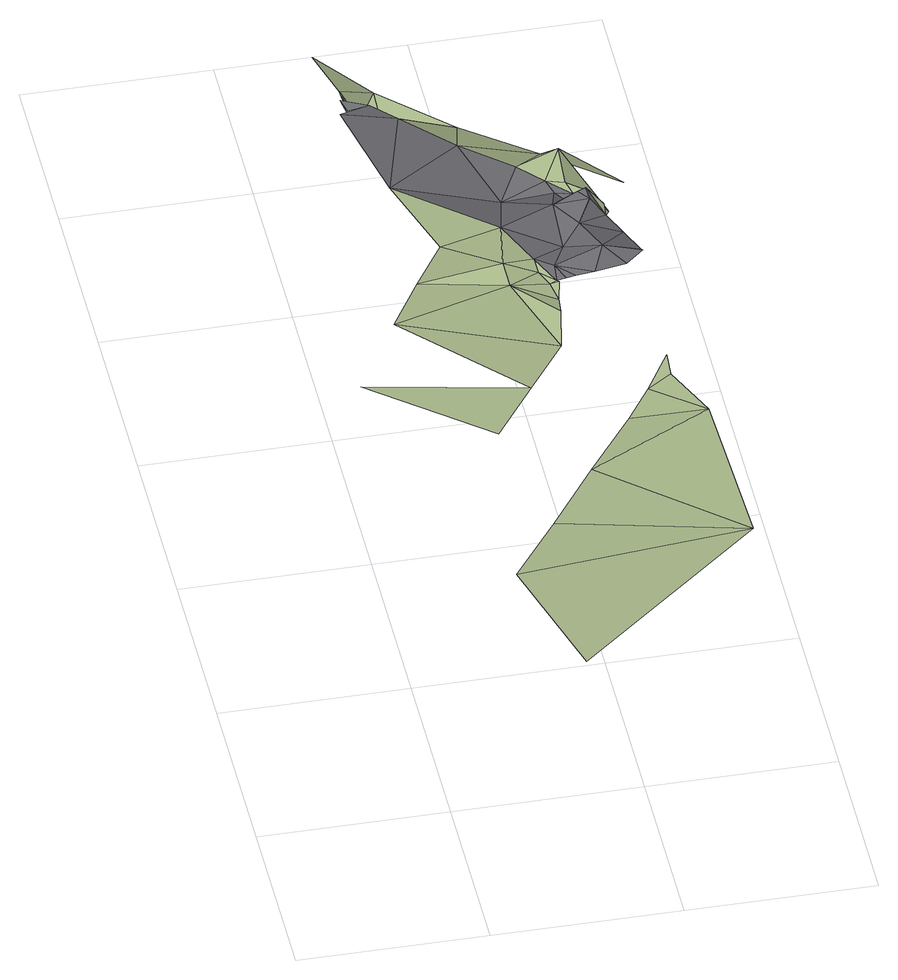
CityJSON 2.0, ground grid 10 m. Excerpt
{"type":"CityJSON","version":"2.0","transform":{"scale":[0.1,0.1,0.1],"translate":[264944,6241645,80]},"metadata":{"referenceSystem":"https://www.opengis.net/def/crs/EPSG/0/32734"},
"CityObjects":{
"terrain1":{"type":"TINRelief","geometry":[{"type":"CompositeSurface","lod":"1","boundaries":[[[0,1,2]],[[3,4,5]],[[2,6,0]],[[7,8,9]],[[6,2,10]],[[11,7,3]],[[8,7,11]],[[9,12,13]],[[12,9,8]],[[14,15,13]],[[16,17,10]],[[2,16,10]],[[12,14,13]],[[11,18,8]],[[8,19,12]],[[8,18,20]],[[8,20,21]],[[21,19,8]],[[22,23,24]],[[25,26,27]],[[19,28,12]],[[14,12,28]],[[26,24,27]],[[17,16,29]],[[24,23,30]],[[31,32,25]],[[21,20,33]],[[19,21,34]],[[27,24,30]],[[28,19,34]],[[35,30,23]],[[33,34,21]],[[31,25,27]],[[27,30,31]],[[16,36,29]],[[37,29,36]],[[38,30,35]],[[39,38,35]],[[31,30,38]],[[40,41,39]],[[39,41,38]],[[42,40,43]],[[44,45,43]],[[45,42,43]],[[44,46,45]],[[44,47,46]],[[48,47,49]],[[42,41,40]],[[49,50,48]],[[50,51,48]],[[47,48,46]],[[52,51,53]],[[54,48,51]],[[52,54,51]],[[54,46,48]],[[55,45,46]],[[55,42,45]],[[54,55,46]],[[56,41,42]]]}]},
"road1":{"type":"Road","attributes":{"highway":"residential","name":"Selbourne Road","surface":"asphalt","lanes":1,"width":5.6,"oneway":"yes"},"geometry":[{"type":"MultiSurface","lod":"1","boundaries":[[[57,15,35]],[[58,23,22]],[[23,57,35]],[[15,14,59]],[[15,39,35]],[[39,15,59]],[[60,28,34]],[[34,61,60]],[[62,14,28]],[[60,61,63]],[[62,28,60]],[[63,64,60]],[[59,14,65]],[[65,14,62]],[[62,60,66]],[[66,60,64]],[[39,59,40]],[[62,67,65]],[[59,65,68]],[[40,59,43]],[[66,67,62]],[[64,69,66]],[[59,68,43]],[[67,70,65]],[[65,71,68]],[[71,65,72]],[[73,66,69]],[[72,65,70]],[[66,74,67]],[[44,43,68]],[[68,71,44]],[[70,67,53]],[[71,72,75]],[[75,44,71]],[[73,76,66]],[[53,67,74]],[[50,75,72]],[[72,70,51]],[[44,75,47]],[[66,76,74]],[[75,49,47]],[[51,50,72]],[[75,50,49]],[[53,51,70]]]}]}
},
"vertices":[
[54,98,68],[72,9,80],[178,110,68],[94,258,54],[9,270,59],[70,222,57],[82,141,62],[36,320,55],[101,347,48],[55,355,50],[110,184,58],[117,295,48],[101,365,48],[74,390,43],[107,399,43],[60,449,36],[177,218,59],[138,227,52],[122,322,48],[118,359,44],[124,336,44],[122,349,44],[53,540,21],[65,526,27],[61,538,2],[54,547,21],[54,543,21],[64,545,2],[118,370,44],[152,248,52],[74,536,2],[75,565,2],[46,576,21],[127,350,44],[126,351,44],[77,513,27],[165,255,54],[166,270,54],[111,531,1],[102,486,27],[127,460,30],[147,496,6],[151,470,30],[139,446,30],[151,433,30],[149,443,30],[157,436,30],[153,431,30],[158,430,9],[154,429,30],[155,427,30],[156,425,40],[164,419,33],[163,410,33],[162,428,9],[171,441,9],[183,462,9],
[48,516,32],[55,531,21],[114,434,30],[127,363,44],[131,352,44],[135,381,40],[136,353,44],[146,354,44],[137,415,40],[154,374,44],[147,398,40],[142,436,30],[163,356,45],[156,416,40],[147,428,30],[151,423,40],[173,365,45],[169,395,33],[151,428,30],[175,380,33]
]}
